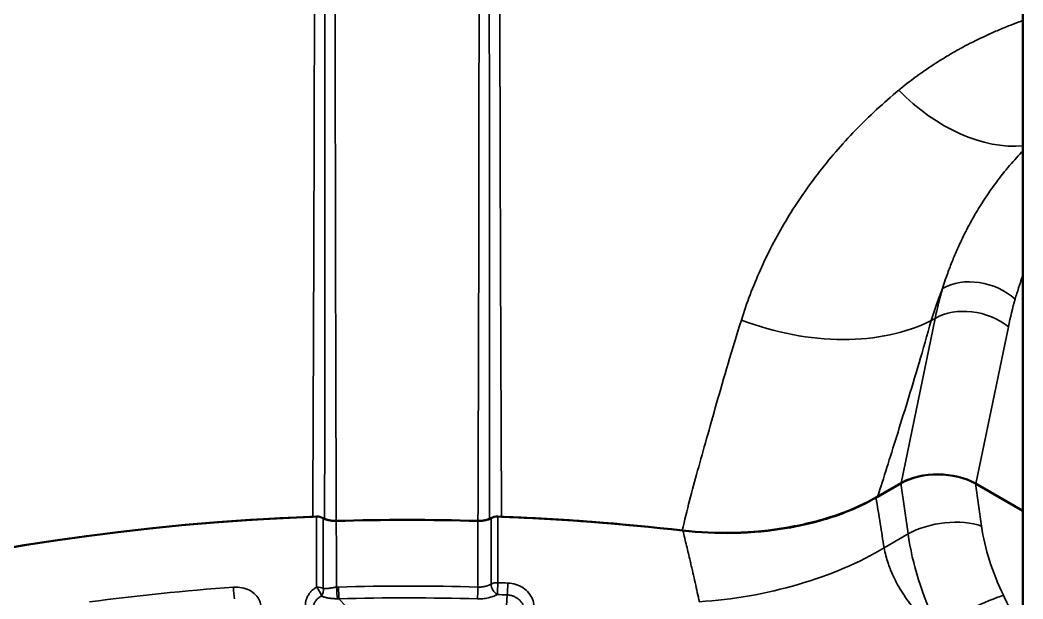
# Model space of a CAD drawing. Header units: millimetres. Extents: x 40 to 2195, y 40 to 1687.
# Drawn here: x 1616 to 1673.4, y 425.5 to 458.7 of the extents above; entities that cross this region are included whole.
import ezdxf

# ---------------------------------------------------------------- set-up
doc = ezdxf.new("R2010")
doc.units = ezdxf.units.MM
doc.header["$LTSCALE"] = 8
doc.layers.add('Visible (ISO)', color=7, linetype='Continuous', lineweight=50)
doc.layers.add('Visible Narrow (ISO)', color=7, linetype='Continuous', lineweight=35)

msp = doc.modelspace()

# ---------------------------------------------------------------- linework, layer by layer
at = {"layer": 'Visible (ISO)'}
for p, q in [((1673.427, 468.223), (1673.427, 349.98)), ((1667.46, 453.666), (1667.46, 453.666)), ((1668.201, 453.119), (1668.201, 453.119)), ((1671.002, 448.108), (1671.002, 448.108)), ((1670.813, 447.798), (1670.813, 447.798)), ((1668.898, 443.572), (1668.898, 443.571)), ((1666.442, 432.178), (1665.007, 431.35)), ((1666.446, 432.18), (1665.104, 431.406)), ((1670.717, 432.159), (1673.427, 430.594)), ((1673.427, 430.594), (1670.731, 432.151)), ((1632.76, 426.072), (1632.76, 426.072))]:
    msp.add_line(p, q, dxfattribs=at)
for centre, major_axis, ratio, start_param, end_param in [((1668.596, 430.934), (3.023, -0.04), 0.577215, 0.800703, 2.371499), ((1668.614, 430.924), (-3.033, 0.062), 0.578111, 5.086088, 5.520568), ((1638.157, 383.597), (-81, 0), 0.57735, 4.776623, 6.218951), ((1638.157, 383.597), (-81, 0), 0.57735, 4.7792, 6.216374), ((1632.99, 429.977), (0.5, 0), 0.57735, 0.78683, 1.635477), ((1643.324, 429.977), (0.5, 0), 0.57735, 1.506171, 2.354765), ((1638.157, 383.597), (-81, 0), 0.57735, 4.51614, 4.648155), ((1638.157, 383.597), (-81, 0), 0.57735, 4.516641, 4.645578), ((1632.816, 429.682), (-1, 0), 0.57735, 4.048229, 4.05575), ((1634.049, 430.591), (-1, 0), 0.577354, 0.906645, 1.621224), ((1638.157, 383.597), (-80.5, 0), 0.57735, 4.661961, 4.762817), ((1638.157, 383.597), (80.5, 0), 0.57735, 1.520378, 1.621215), ((1642.265, 430.591), (-1, 0), 0.577354, 1.520368, 2.234949), ((1643.498, 429.682), (-1, 0), 0.57735, 5.36891, 5.376549)]:
    msp.add_ellipse(centre, major_axis=major_axis, ratio=ratio, start_param=start_param, end_param=end_param, dxfattribs=at)
for points, knots in [([(1665.104, 431.406), (1664.402, 431.001), (1663.617, 430.647), (1661.892, 430.05), (1660.955, 429.811), (1658.982, 429.466), (1657.949, 429.365), (1655.904, 429.312), (1654.898, 429.356), (1653.912, 429.469)], [0.000013, 0.000013, 0.000013, 0.000013, 0.297718, 0.297718, 0.603474, 0.603474, 0.916103, 0.916103, 1.217547, 1.217547, 1.217547, 1.217547]), ([(1653.952, 429.464), (1654.914, 429.354), (1655.895, 429.308), (1657.912, 429.349), (1658.94, 429.445), (1660.888, 429.777), (1661.802, 430.006), (1663.514, 430.591), (1664.303, 430.944), (1665.007, 431.35)], [-1.201818, -1.201818, -1.201818, -1.201818, -0.907702, -0.907702, -0.59657, -0.59657, -0.298526, -0.298526, -0.000007, -0.000007, -0.000007, -0.000007]), ([(1633.343, 430.182), (1633.392, 430.154), (1633.446, 430.129), (1633.562, 430.085), (1633.625, 430.066), (1633.757, 430.037), (1633.825, 430.027), (1633.963, 430.014), (1634.032, 430.012), (1634.1, 430.014)], [-0.0835759, -0.0835759, -0.0835759, -0.0835759, -0.06291226, -0.06291226, -0.0417886, -0.0417886, -0.02066311, -0.02066311, -0.00000099, -0.00000099, -0.00000099, -0.00000099]), ([(1642.214, 430.014), (1642.283, 430.012), (1642.352, 430.014), (1642.49, 430.027), (1642.558, 430.037), (1642.689, 430.066), (1642.752, 430.085), (1642.869, 430.129), (1642.923, 430.154), (1642.971, 430.182)], [-0.0835767, -0.0835767, -0.0835767, -0.0835767, -0.06291439, -0.06291439, -0.04178871, -0.04178871, -0.02066483, -0.02066483, -0.000001, -0.000001, -0.000001, -0.000001])]:
    msp.add_open_spline(points, degree=3, knots=knots, dxfattribs=at)
at = {"layer": 'Visible Narrow (ISO)'}
for p, q in [((1668.4, 441.627), (1666.446, 432.18)), ((1668.4, 441.627), (1668.174, 441.497)), ((1672.593, 441.15), (1670.731, 432.151)), ((1666.442, 432.178), (1666.85, 429.269)), ((1670.717, 432.159), (1671.06, 429.713)), ((1665.474, 428.475), (1666.85, 429.269)), ((1643.883, 425.777), (1643.67, 422.409)), ((1637.162, 422.523), (1634.254, 425.551))]:
    msp.add_line(p, q, dxfattribs=at)
for centre, major_axis, ratio, start_param, end_param in [((1670.192, 460.458), (5.551, -8.133), 0.678655, 4.976144, 5.920994), ((1670.86, 441.483), (-2.883, 0.83), 0.720584, 4.112465, 5.680819), ((1694.357, 420.104), (18.986, -32.365), 0.572696, 3.639603, 3.70621), ((1670.471, 439.904), (-2.938, 0.608), 0.692915, 4.058499, 5.627419), ((1696.484, 421.345), (17.49, -29.774), 0.57229, 3.639272, 3.70586), ((1660.265, 448.754), (11.017, -3.942), 0.666924, 4.681823, 5.719661), ((1645.643, 320.484), (7.336, -197.552), 0.052411, 4.121231, 4.145634), ((1630.671, 320.484), (-7.336, -197.552), 0.05241, 2.139054, 2.161954), ((1644.035, 320.431), (5.742, -197.105), 0.041149, 4.121669, 4.144648), ((1632.28, 320.431), (5.742, 197.105), 0.041149, 5.28015, 5.303109), ((1668.939, 428.489), (-2.971, -0.417), 0.468323, 3.853711, 5.424507), ((1677.327, 427.371), (4.5, -7.794), 0.57735, 4.101524, 4.588912), ((1675.206, 426.146), (6, -10.392), 0.57735, 4.101524, 4.588912), ((1657.434, 430.939), (11.462, 2.338), 0.443229, 4.399445, 5.395627), ((1638.157, 379.903), (-80.834, 0), 0.57735, 4.835704, 4.93939), ((1628.276, 425.951), (-0.036, 0.499), 0.100431, 0.999915, 2.522515), ((1633.001, 425.958), (-0.5, -0.002), 0.536151, 3.926617, 4.774356), ((1633.001, 425.958), (-0.262, 0.426), 0.25912, 3.951556, 5.22314), ((1634.236, 424.641), (-1.846, -0.174), 0.854686, 4.635013, 4.70024), ((1634.135, 425.953), (-0.042, 0.498), 0.00638, 1.001698, 2.492775), ((1638.157, 379.903), (-80.333, 0), 0.57735, 4.661977, 4.761296), ((1634.254, 425.959), (-0.014, 0.5), 0.039917, 1.003096, 2.52555), ((1642.18, 425.956), (0.015, 0.5), 0.041139, 3.75767, 5.280149), ((1643.314, 426.208), (-0.5, 0.002), 0.537416, 4.650425, 5.498164), ((1643.314, 426.208), (0.25, -0.433), 0.576726, 3.959526, 5.498322), ((1643.314, 426.208), (-0.019, -0.5), 0.052414, 0.616453, 2.139052), ((1638.157, 379.903), (80.834, 0), 0.57735, 1.499464, 1.506561), ((1643.883, 426.185), (-0.021, -0.5), 0.058193, 0.61668, 2.139263), ((1633.001, 425.958), (-0.155, -0.475), 0.679342, 1.263834, 2.192164), ((1638.157, 379.514), (80.334, 0), 0.57735, 1.499464, 1.506559), ((1670.186, 424.528), (-2.699, -1.31), 0.100563, 3.76068, 5.331476), ((1698.523, 434.204), (23.5, -40.703), 0.57735, 4.588912, 4.615403), ((1634.221, 425.48), (-0.358, 0.021), 0.204094, 4.629656, 4.876536), ((1638.157, 379.514), (-79.834, 0), 0.57735, 4.661983, 4.761296)]:
    msp.add_ellipse(centre, major_axis=major_axis, ratio=ratio, start_param=start_param, end_param=end_param, dxfattribs=at)
for points, knots in [([(1632.75, 430.258), (1632.772, 434.867), (1632.791, 439.544), (1632.808, 444.267), (1632.824, 448.991), (1632.838, 453.761), (1632.848, 458.639), (1632.858, 463.516), (1632.865, 468.501), (1632.867, 473.481), (1632.87, 478.461), (1632.869, 483.437), (1632.865, 488.226), (1632.86, 493.014), (1632.853, 497.616), (1632.843, 502.092)], [0, 0, 0, 0, 0.2, 0.2, 0.2, 0.4, 0.4, 0.4, 0.6, 0.6, 0.6, 0.8, 0.8, 0.8, 1, 1, 1, 1]), ([(1643.472, 502.092), (1643.461, 497.18), (1643.453, 492.203), (1643.449, 487.11), (1643.445, 482.017), (1643.445, 476.809), (1643.449, 471.637), (1643.452, 466.465), (1643.461, 461.33), (1643.472, 456.484), (1643.483, 451.638), (1643.497, 447.081), (1643.513, 442.72), (1643.529, 438.359), (1643.546, 434.194), (1643.565, 430.258)], [0, 0, 0, 0, 0.2, 0.2, 0.2, 0.4, 0.4, 0.4, 0.6, 0.6, 0.6, 0.8, 0.8, 0.8, 1, 1, 1, 1]), ([(1633.433, 430.136), (1633.433, 431.316), (1633.434, 432.501), (1633.436, 436.43), (1633.438, 439.193), (1633.439, 442.434), (1633.44, 442.897), (1633.44, 443.629), (1633.44, 443.898), (1633.442, 446.184), (1633.443, 448.208), (1633.445, 451.627), (1633.446, 453.013), (1633.449, 455.78), (1633.45, 457.16), (1633.453, 460.327), (1633.455, 462.12), (1633.458, 464.613), (1633.459, 465.307), (1633.462, 467.787), (1633.464, 469.579), (1633.468, 472.045), (1633.469, 472.719), (1633.471, 474.505), (1633.473, 475.619), (1633.478, 478.378), (1633.48, 480.022), (1633.486, 483.284), (1633.489, 484.903), (1633.493, 487.046), (1633.494, 487.587), (1633.499, 490.031), (1633.503, 491.907), (1633.508, 494.319), (1633.509, 494.879), (1633.514, 497.32), (1633.517, 499.177), (1633.522, 501.332), (1633.522, 501.651), (1633.523, 501.969)], [0, 0, 0, 0, 0.0511088, 0.0511088, 0.169012, 0.169012, 0.1886294, 0.1886294, 0.2, 0.2, 0.2852945, 0.2852945, 0.3430722, 0.3430722, 0.4, 0.4, 0.4728892, 0.4728892, 0.5009144, 0.5009144, 0.5729627, 0.5729627, 0.6, 0.6, 0.6447492, 0.6447492, 0.7111282, 0.7111282, 0.7775071, 0.7775071, 0.8, 0.8, 0.8797052, 0.8797052, 0.903917, 0.903917, 0.9857545, 0.9857545, 1, 1, 1, 1]), ([(1634.186, 501.856), (1634.172, 499.48), (1634.157, 496.999), (1634.143, 494.418), (1634.129, 491.836), (1634.116, 489.155), (1634.103, 486.358), (1634.091, 483.562), (1634.079, 480.651), (1634.069, 477.613), (1634.06, 474.574), (1634.052, 471.408), (1634.047, 468.083), (1634.042, 464.759), (1634.04, 461.275), (1634.04, 457.799), (1634.041, 454.322), (1634.045, 450.853), (1634.051, 447.564), (1634.057, 444.276), (1634.065, 441.169), (1634.073, 438.244), (1634.082, 435.319), (1634.091, 432.575), (1634.1, 430.014)], [0, 0, 0, 0, 0.125, 0.125, 0.125, 0.25, 0.25, 0.25, 0.375, 0.375, 0.375, 0.5, 0.5, 0.5, 0.625, 0.625, 0.625, 0.75, 0.75, 0.75, 0.875, 0.875, 0.875, 1, 1, 1, 1]), ([(1642.215, 430.014), (1642.229, 434.061), (1642.241, 437.957), (1642.251, 441.699), (1642.252, 442.272), (1642.254, 442.842), (1642.255, 443.407), (1642.262, 446.537), (1642.268, 449.557), (1642.271, 452.478), (1642.272, 453.535), (1642.273, 454.579), (1642.273, 455.61), (1642.275, 457.943), (1642.275, 460.211), (1642.274, 462.417), (1642.273, 463.879), (1642.271, 465.314), (1642.27, 466.723), (1642.267, 468.379), (1642.265, 469.999), (1642.261, 471.584), (1642.257, 473.382), (1642.253, 475.137), (1642.248, 476.849), (1642.244, 477.931), (1642.241, 478.995), (1642.237, 480.044), (1642.23, 482.12), (1642.221, 484.134), (1642.213, 486.09), (1642.21, 486.687), (1642.207, 487.279), (1642.205, 487.865), (1642.194, 490.17), (1642.182, 492.394), (1642.171, 494.548), (1642.17, 494.737), (1642.169, 494.925), (1642.168, 495.112), (1642.155, 497.442), (1642.142, 499.692), (1642.129, 501.856)], [0, 0, 0, 0, 0.125, 0.125, 0.125, 0.14414, 0.14414, 0.14414, 0.25, 0.25, 0.25, 0.288311, 0.288311, 0.288311, 0.375, 0.375, 0.375, 0.432465, 0.432465, 0.432465, 0.5, 0.5, 0.5, 0.57662, 0.57662, 0.57662, 0.625, 0.625, 0.625, 0.720764, 0.720764, 0.720764, 0.75, 0.75, 0.75, 0.864933, 0.864933, 0.864933, 0.875, 0.875, 0.875, 1, 1, 1, 1]), ([(1642.792, 501.969), (1642.796, 499.876), (1642.8, 497.77), (1642.805, 495.32), (1642.806, 494.992), (1642.811, 492.57), (1642.815, 490.461), (1642.82, 487.893), (1642.821, 487.452), (1642.822, 486.738), (1642.823, 486.466), (1642.826, 484.465), (1642.829, 482.724), (1642.835, 479.635), (1642.837, 478.29), (1642.842, 475.145), (1642.845, 473.345), (1642.85, 469.964), (1642.852, 468.384), (1642.856, 465.272), (1642.858, 463.741), (1642.861, 460.677), (1642.863, 459.146), (1642.865, 457.222), (1642.865, 456.807), (1642.866, 456.163), (1642.866, 455.932), (1642.868, 453.984), (1642.869, 452.302), (1642.871, 448.947), (1642.872, 447.277), (1642.874, 444.922), (1642.874, 444.213), (1642.875, 443.211), (1642.875, 442.914), (1642.876, 440.335), (1642.878, 438.105), (1642.88, 433.952), (1642.881, 432.018), (1642.882, 430.136)], [0, 0, 0, 0, 0.0853995, 0.0853995, 0.0986134, 0.0986134, 0.1826357, 0.1826357, 0.2, 0.2, 0.2107016, 0.2107016, 0.2784796, 0.2784796, 0.3305062, 0.3305062, 0.4, 0.4, 0.4612633, 0.4612633, 0.5214179, 0.5214179, 0.5829524, 0.5829524, 0.6, 0.6, 0.6095254, 0.6095254, 0.6808155, 0.6808155, 0.7543849, 0.7543849, 0.7864256, 0.7864256, 0.8, 0.8, 0.9045631, 0.9045631, 1, 1, 1, 1]), ([(1673.427, 458.701), (1673.335, 458.668), (1673.242, 458.634), (1672.966, 458.531), (1672.783, 458.46), (1672.381, 458.299), (1672.163, 458.209), (1671.727, 458.02), (1671.509, 457.923), (1671.244, 457.8), (1671.194, 457.776), (1670.744, 457.564), (1670.358, 457.369), (1669.918, 457.132), (1669.852, 457.096), (1669.542, 456.925), (1669.304, 456.789), (1668.89, 456.542), (1668.712, 456.432), (1668.188, 456.099), (1667.85, 455.871), (1667.476, 455.603), (1667.428, 455.568), (1667.057, 455.298), (1666.744, 455.056), (1666.398, 454.773), (1666.354, 454.737), (1666.311, 454.7)], [0.7223239, 0.7223239, 0.7223239, 0.7223239, 0.7315809, 0.7315809, 0.75, 0.75, 0.7721361, 0.7721361, 0.7947037, 0.7947037, 0.8, 0.8, 0.8423619, 0.8423619, 0.85, 0.85, 0.878097, 0.878097, 0.9, 0.9, 0.9435843, 0.9435843, 0.95, 0.95, 0.9936062, 0.9936062, 0.9999998, 0.9999998, 0.9999998, 0.9999998]), ([(1673.427, 451.238), (1673.399, 451.208), (1673.37, 451.178), (1673.213, 451.01), (1673.084, 450.869), (1672.827, 450.578), (1672.699, 450.429), (1672.547, 450.246), (1672.524, 450.218), (1672.447, 450.125), (1672.394, 450.06), (1672.223, 449.847), (1672.106, 449.697), (1671.901, 449.426), (1671.813, 449.306), (1671.614, 449.029), (1671.503, 448.871), (1671.285, 448.549), (1671.178, 448.386), (1671.057, 448.195), (1671.041, 448.171), (1671.005, 448.112), (1670.984, 448.079), (1670.867, 447.89), (1670.773, 447.733), (1670.587, 447.414), (1670.496, 447.252), (1670.319, 446.927), (1670.233, 446.764), (1670.064, 446.434), (1669.982, 446.268), (1669.889, 446.072), (1669.876, 446.044), (1669.826, 445.938), (1669.79, 445.86), (1669.651, 445.553), (1669.551, 445.323), (1669.433, 445.037), (1669.411, 444.982), (1669.295, 444.695), (1669.206, 444.461), (1669.073, 444.093), (1669.026, 443.96), (1668.927, 443.667), (1668.874, 443.506), (1668.823, 443.344)], [0.055427, 0.055427, 0.055427, 0.055427, 0.0708673, 0.0708673, 0.1404983, 0.1404983, 0.2090805, 0.2090805, 0.2215637, 0.2215637, 0.25, 0.25, 0.3124601, 0.3124601, 0.3597764, 0.3597764, 0.4200675, 0.4200675, 0.4793978, 0.4793978, 0.4880748, 0.4880748, 0.5, 0.5, 0.55445, 0.55445, 0.6089, 0.6089, 0.6625133, 0.6625133, 0.7161628, 0.7161628, 0.7251829, 0.7251829, 0.75, 0.75, 0.8223372, 0.8223372, 0.83932, 0.83932, 0.9115111, 0.9115111, 0.9516899, 0.9516899, 1, 1, 1, 1]), ([(1673.427, 444.1), (1673.377, 443.96), (1673.327, 443.821), (1673.209, 443.473), (1673.142, 443.264), (1673.044, 442.945), (1673.012, 442.837), (1672.981, 442.729)], [0.8467811, 0.8467811, 0.8467811, 0.8467811, 0.8944066, 0.8944066, 0.9643971, 0.9643971, 1, 1, 1, 1]), ([(1668.823, 443.344), (1668.734, 443.123), (1668.648, 442.901), (1668.536, 442.593), (1668.505, 442.508), (1668.367, 442.114), (1668.267, 441.806), (1668.174, 441.497)], [0, 0, 0, 0, 0.3607845, 0.3607845, 0.5, 0.5, 1, 1, 1, 1]), ([(1657.3, 441.53), (1657.028, 440.66), (1656.776, 439.826), (1656.541, 439.033), (1656.306, 438.239), (1656.088, 437.485), (1655.884, 436.77), (1655.681, 436.055), (1655.492, 435.379), (1655.312, 434.737), (1655.131, 434.095), (1654.959, 433.488), (1654.797, 432.904), (1654.635, 432.32), (1654.483, 431.759), (1654.336, 431.19), (1654.19, 430.62), (1654.048, 430.043), (1653.912, 429.469)], [0, 0, 0, 0, 0.166667, 0.166667, 0.166667, 0.333333, 0.333333, 0.333333, 0.5, 0.5, 0.5, 0.666667, 0.666667, 0.666667, 0.833333, 0.833333, 0.833333, 1, 1, 1, 1]), ([(1668.174, 441.497), (1667.936, 440.651), (1667.468, 439.031), (1666.805, 436.827), (1666.188, 434.839), (1665.632, 433.059), (1665.282, 431.944), (1665.104, 431.406)], [0, 0, 0, 0, 0.2, 0.4, 0.6, 0.8, 0.9999995, 0.9999995, 0.9999995, 0.9999995]), ([(1633.343, 430.182), (1633.344, 429.765), (1633.345, 429.338), (1633.346, 428.907), (1633.347, 428.475), (1633.348, 428.039), (1633.35, 427.581), (1633.351, 427.123), (1633.353, 426.644), (1633.354, 426.149)], [0, 0, 0, 0, 0.333333, 0.333333, 0.333333, 0.666667, 0.666667, 0.666667, 1, 1, 1, 1]), ([(1642.971, 430.182), (1642.971, 429.792), (1642.97, 429.391), (1642.969, 428.986), (1642.969, 428.864), (1642.968, 428.741), (1642.968, 428.617), (1642.967, 428.332), (1642.966, 428.041), (1642.966, 427.742), (1642.964, 427.312), (1642.963, 426.863), (1642.961, 426.399)], [0, 0, 0, 0, 0.3333333, 0.3333333, 0.3333333, 0.4341055, 0.4341055, 0.4341055, 0.6666667, 0.6666667, 0.6666667, 0.9999998, 0.9999998, 0.9999998, 0.9999998]), ([(1653.952, 429.464), (1654.024, 429.169), (1654.093, 428.879), (1654.161, 428.594), (1654.231, 428.301), (1654.299, 428.013), (1654.365, 427.731), (1654.387, 427.634), (1654.41, 427.538), (1654.432, 427.442), (1654.441, 427.403), (1654.45, 427.364), (1654.459, 427.325), (1654.504, 427.134), (1654.547, 426.945), (1654.59, 426.759), (1654.633, 426.571), (1654.675, 426.385), (1654.716, 426.201), (1654.758, 426.014), (1654.798, 425.829), (1654.837, 425.647), (1654.856, 425.559), (1654.874, 425.472), (1654.892, 425.386)], [0, 0, 0, 0, 0.1978995, 0.1978995, 0.1978995, 0.4014458, 0.4014458, 0.4014458, 0.471292, 0.471292, 0.471292, 0.5, 0.5, 0.5, 0.6406281, 0.6406281, 0.6406281, 0.78329, 0.78329, 0.78329, 0.9295382, 0.9295382, 0.9295382, 1, 1, 1, 1]), ([(1665.474, 428.475), (1665.503, 428.321), (1665.537, 428.167), (1665.578, 428.011), (1665.613, 427.876), (1665.654, 427.739), (1665.699, 427.603), (1665.706, 427.583), (1665.712, 427.563), (1665.719, 427.544), (1665.759, 427.428), (1665.802, 427.312), (1665.849, 427.195), (1665.865, 427.154), (1665.883, 427.113), (1665.9, 427.072), (1665.967, 426.914), (1666.042, 426.754), (1666.124, 426.594), (1666.205, 426.434), (1666.295, 426.273), (1666.39, 426.113), (1666.486, 425.953), (1666.589, 425.794), (1666.697, 425.636), (1666.806, 425.479), (1666.92, 425.323), (1667.039, 425.169), (1667.159, 425.016), (1667.284, 424.864), (1667.414, 424.714), (1667.544, 424.564), (1667.68, 424.416), (1667.819, 424.27), (1667.959, 424.124), (1668.104, 423.98), (1668.252, 423.838)], [0, 0, 0, 0, 0.1, 0.1, 0.1, 0.187444, 0.187444, 0.187444, 0.2, 0.2, 0.2, 0.273889, 0.273889, 0.273889, 0.3, 0.3, 0.3, 0.4, 0.4, 0.4, 0.5, 0.5, 0.5, 0.6, 0.6, 0.6, 0.7, 0.7, 0.7, 0.8, 0.8, 0.8, 0.9, 0.9, 0.9, 1, 1, 1, 1]), ([(1632.969, 426.225), (1632.963, 426.222), (1632.957, 426.218), (1632.918, 426.193), (1632.886, 426.171), (1632.825, 426.126), (1632.796, 426.103), (1632.739, 426.055), (1632.712, 426.03), (1632.662, 425.981), (1632.639, 425.956), (1632.609, 425.922), (1632.601, 425.912), (1632.567, 425.87), (1632.542, 425.837), (1632.496, 425.769), (1632.475, 425.733), (1632.436, 425.66), (1632.419, 425.623), (1632.398, 425.569), (1632.391, 425.553), (1632.376, 425.508), (1632.368, 425.479), (1632.354, 425.422), (1632.348, 425.393), (1632.339, 425.335), (1632.336, 425.307), (1632.332, 425.256), (1632.332, 425.233), (1632.332, 425.211)], [0, 0, 0, 0, 0.0139116, 0.0139116, 0.093767, 0.093767, 0.174118, 0.174118, 0.2563804, 0.2563804, 0.3333333, 0.3333333, 0.3633831, 0.3633831, 0.4607658, 0.4607658, 0.5637162, 0.5637162, 0.6666667, 0.6666667, 0.7123927, 0.7123927, 0.7896575, 0.7896575, 0.8668837, 0.8668837, 0.9424338, 0.9424338, 1, 1, 1, 1]), ([(1634.109, 426.221), (1634.085, 426.218), (1634.06, 426.215), (1634.011, 426.208), (1633.987, 426.205), (1633.959, 426.2), (1633.956, 426.2), (1633.947, 426.198), (1633.942, 426.198), (1633.908, 426.192), (1633.881, 426.188), (1633.84, 426.181), (1633.825, 426.178), (1633.8, 426.174), (1633.79, 426.172), (1633.757, 426.167), (1633.736, 426.163), (1633.706, 426.159), (1633.698, 426.157), (1633.675, 426.154), (1633.661, 426.152), (1633.626, 426.147), (1633.605, 426.145), (1633.568, 426.141), (1633.552, 426.14), (1633.523, 426.138), (1633.509, 426.137), (1633.478, 426.136), (1633.461, 426.137), (1633.436, 426.138), (1633.428, 426.138), (1633.402, 426.14), (1633.386, 426.142), (1633.369, 426.146), (1633.368, 426.146), (1633.362, 426.147), (1633.358, 426.148), (1633.354, 426.149)], [0.0004365, 0.0004365, 0.0004365, 0.0004365, 0.0647271, 0.0647271, 0.1328721, 0.1328721, 0.1428571, 0.1428571, 0.1577454, 0.1577454, 0.2393027, 0.2393027, 0.2857143, 0.2857143, 0.3205395, 0.3205395, 0.3968714, 0.3968714, 0.4285714, 0.4285714, 0.4832066, 0.4832066, 0.5714286, 0.5714286, 0.6459034, 0.6459034, 0.7142857, 0.7142857, 0.8086379, 0.8086379, 0.8571429, 0.8571429, 0.9632435, 0.9632435, 0.9711673, 0.9711673, 1, 1, 1, 1]), ([(1642.961, 426.399), (1642.951, 426.393), (1642.941, 426.387), (1642.89, 426.359), (1642.846, 426.339), (1642.763, 426.306), (1642.723, 426.293), (1642.677, 426.28), (1642.671, 426.278), (1642.649, 426.272), (1642.633, 426.268), (1642.585, 426.257), (1642.552, 426.25), (1642.485, 426.239), (1642.451, 426.235), (1642.398, 426.23), (1642.379, 426.228), (1642.317, 426.224), (1642.273, 426.223), (1642.221, 426.224), (1642.213, 426.224), (1642.205, 426.224)], [0, 0, 0, 0, 0.0520563, 0.0520563, 0.25, 0.25, 0.4144167, 0.4144167, 0.4372526, 0.4372526, 0.5, 0.5, 0.6266379, 0.6266379, 0.75, 0.75, 0.8187149, 0.8187149, 0.9721775, 0.9721775, 0.9994104, 0.9994104, 0.9994104, 0.9994104]), ([(1633.262, 425.713), (1633.188, 425.679), (1633.123, 425.638), (1633.066, 425.593), (1633.045, 425.576), (1633.026, 425.559), (1633.008, 425.541), (1632.982, 425.516), (1632.959, 425.491), (1632.938, 425.464), (1632.917, 425.437), (1632.899, 425.409), (1632.883, 425.38), (1632.872, 425.361), (1632.863, 425.342), (1632.854, 425.323), (1632.841, 425.293), (1632.831, 425.262), (1632.823, 425.231), (1632.815, 425.2), (1632.81, 425.168), (1632.807, 425.136), (1632.805, 425.116), (1632.804, 425.096), (1632.805, 425.075)], [0, 0, 0, 0, 0.2436496, 0.2436496, 0.2436496, 0.3333333, 0.3333333, 0.3333333, 0.4576225, 0.4576225, 0.4576225, 0.5846022, 0.5846022, 0.5846022, 0.6666667, 0.6666667, 0.6666667, 0.7934891, 0.7934891, 0.7934891, 0.9203397, 0.9203397, 0.9203397, 1, 1, 1, 1]), ([(1634.166, 425.555), (1634.138, 425.556), (1634.111, 425.557), (1634.084, 425.558), (1634.056, 425.559), (1634.028, 425.56), (1634.001, 425.561), (1633.997, 425.561), (1633.993, 425.562), (1633.989, 425.562), (1633.952, 425.564), (1633.916, 425.566), (1633.881, 425.569), (1633.862, 425.57), (1633.844, 425.572), (1633.826, 425.573), (1633.798, 425.576), (1633.77, 425.579), (1633.744, 425.582), (1633.723, 425.585), (1633.702, 425.588), (1633.682, 425.591), (1633.652, 425.595), (1633.623, 425.6), (1633.596, 425.605), (1633.582, 425.608), (1633.569, 425.611), (1633.556, 425.614), (1633.527, 425.62), (1633.5, 425.626), (1633.474, 425.634), (1633.464, 425.636), (1633.454, 425.639), (1633.445, 425.642), (1633.418, 425.65), (1633.393, 425.658), (1633.37, 425.667), (1633.362, 425.67), (1633.355, 425.673), (1633.347, 425.676), (1633.317, 425.687), (1633.289, 425.7), (1633.262, 425.713)], [0.0000001, 0.0000001, 0.0000001, 0.0000001, 0.065056, 0.065056, 0.065056, 0.1330093, 0.1330093, 0.1330093, 0.1428571, 0.1428571, 0.1428571, 0.2359662, 0.2359662, 0.2359662, 0.2857143, 0.2857143, 0.2857143, 0.3648697, 0.3648697, 0.3648697, 0.4285714, 0.4285714, 0.4285714, 0.5238615, 0.5238615, 0.5238615, 0.5714286, 0.5714286, 0.5714286, 0.6746622, 0.6746622, 0.6746622, 0.7142857, 0.7142857, 0.7142857, 0.8225915, 0.8225915, 0.8225915, 0.8571429, 0.8571429, 0.8571429, 0.9998829, 0.9998829, 0.9998829, 0.9998829]), ([(1643.314, 425.799), (1643.24, 425.757), (1643.08, 425.682), (1642.804, 425.6), (1642.503, 425.552), (1642.29, 425.544), (1642.18, 425.548)], [0.0000349, 0.0000349, 0.0000349, 0.0000349, 0.25, 0.5, 0.75, 1, 1, 1, 1]), ([(1643.883, 425.777), (1643.956, 425.773), (1644.028, 425.763), (1644.129, 425.738), (1644.159, 425.729), (1644.195, 425.717), (1644.201, 425.715), (1644.27, 425.691), (1644.331, 425.663), (1644.414, 425.616), (1644.439, 425.6), (1644.48, 425.572), (1644.496, 425.561), (1644.555, 425.516), (1644.596, 425.479), (1644.65, 425.421), (1644.667, 425.402), (1644.703, 425.358), (1644.721, 425.333), (1644.767, 425.263), (1644.792, 425.217), (1644.817, 425.159), (1644.821, 425.149), (1644.84, 425.098), (1644.852, 425.058), (1644.871, 424.969), (1644.876, 424.92), (1644.877, 424.871)], [0, 0, 0, 0, 0.1405359, 0.1405359, 0.2, 0.2, 0.2127998, 0.2127998, 0.3419173, 0.3419173, 0.4, 0.4, 0.4390238, 0.4390238, 0.5483751, 0.5483751, 0.6, 0.6, 0.6653866, 0.6653866, 0.7756489, 0.7756489, 0.8, 0.8, 0.8914016, 0.8914016, 1, 1, 1, 1])]:
    msp.add_open_spline(points, degree=3, knots=knots, dxfattribs=at)
for points in [[(1666.311, 454.7), (1665.88, 454.342), (1665.037, 453.602), (1663.828, 452.42), (1662.689, 451.173), (1661.638, 449.88), (1660.684, 448.556), (1659.823, 447.201), (1659.053, 445.818), (1658.374, 444.411), (1657.785, 442.981), (1657.452, 442.016), (1657.3, 441.53)], [(1665.007, 431.35), (1665.095, 430.838), (1665.258, 429.845), (1665.402, 428.919), (1665.474, 428.475)], [(1629.791, 425.082), (1629.784, 425.213), (1629.723, 425.459), (1629.493, 425.796), (1629.143, 426.056), (1628.699, 426.209), (1628.382, 426.23), (1628.215, 426.218)], [(1643.919, 426.453), (1644.08, 426.447), (1644.386, 426.392), (1644.812, 426.192), (1645.148, 425.895), (1645.365, 425.528), (1645.419, 425.268), (1645.421, 425.132)]]:
    msp.add_open_spline(points, degree=3, dxfattribs=at)

doc.saveas('drawing.dxf')
